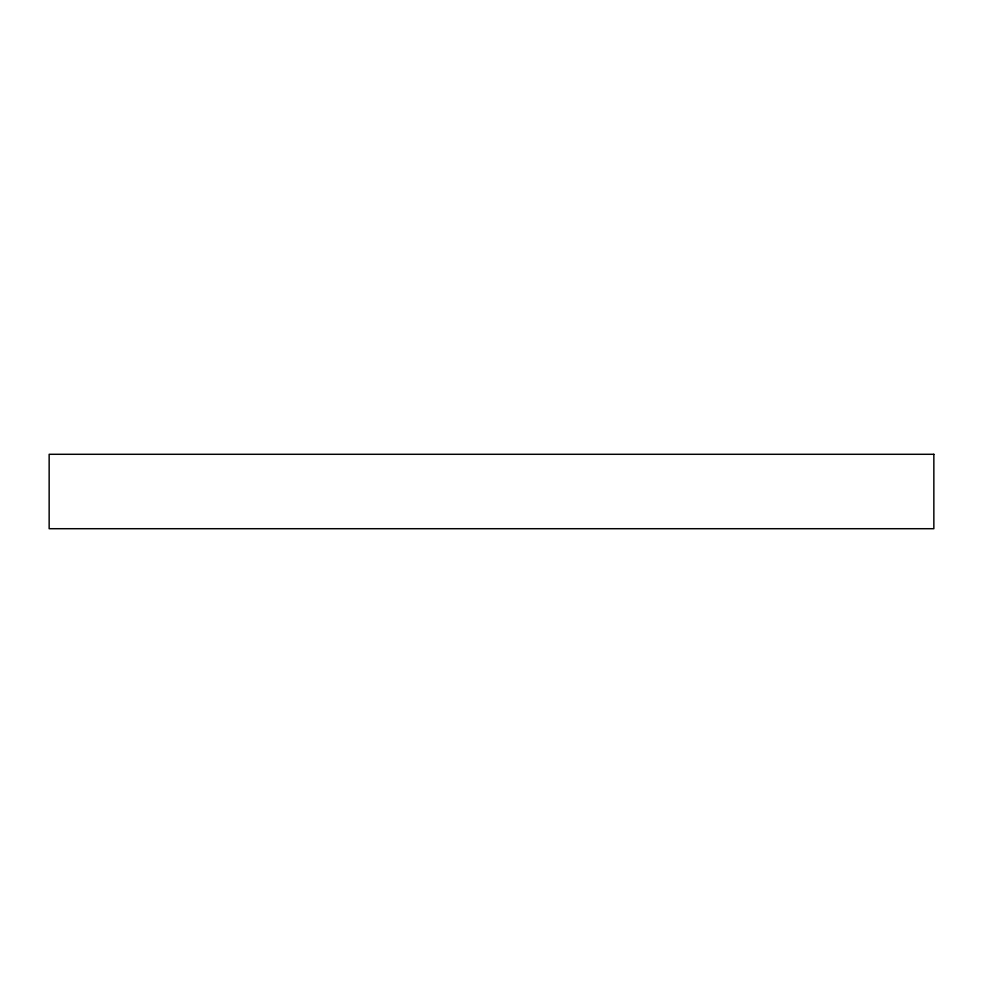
<?xml version="1.0" encoding="UTF-8"?>
<svg xmlns="http://www.w3.org/2000/svg" width="983" height="983" viewBox="0 0 983 983"><rect width="100%" height="100%" fill="white"/><g stroke="black" fill="none" stroke-linecap="round" stroke-linejoin="round"><path stroke-width="1.47" d="M933.85 454.293L49.15 454.293L49.15 528.707L933.85 528.707L933.85 454.293"/></g></svg>
